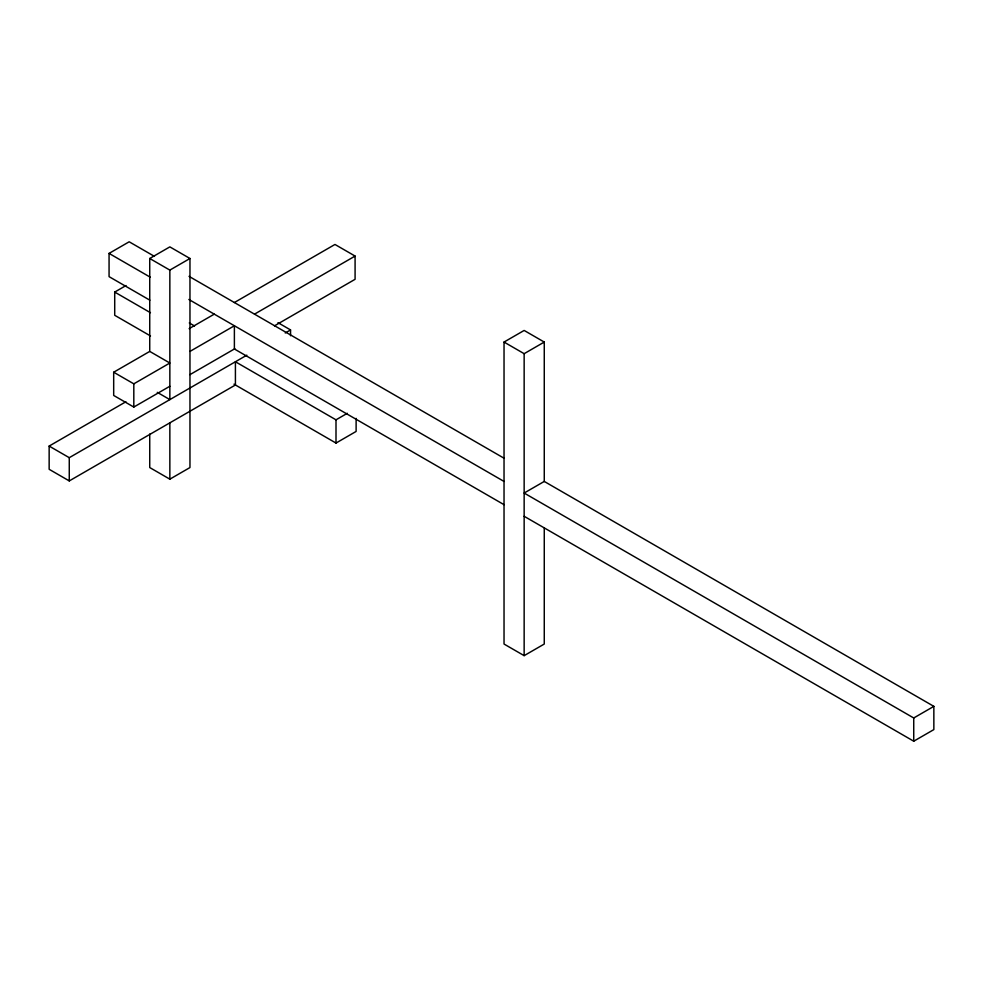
<?xml version="1.0" encoding="UTF-8"?>
<svg xmlns="http://www.w3.org/2000/svg" width="983" height="983" viewBox="0 0 983 983"><rect width="100%" height="100%" fill="white"/><g stroke="black" fill="none" stroke-linecap="round" stroke-linejoin="round"><path stroke-width="1.47" d="M149.834 300.171L109.064 276.641L109.064 253.405L129.178 241.793L154.454 256.379M169.85 386.258L133.811 407.06L113.684 395.449L113.684 372.225L133.811 383.837L169.85 363.022L149.735 351.41L149.735 258.492L169.85 246.88L189.965 258.492L189.965 467.552L169.85 479.163L149.735 467.552L149.735 434.044M150.497 335.953L114.716 315.297L114.716 292.074L126.033 285.537M149.735 258.492L169.85 270.104L189.965 258.492M113.684 372.225L149.428 351.595M189.129 328.666L214.269 314.142M234.384 302.531L334.97 244.46L355.084 256.072L355.084 279.307L274.515 325.828M189.965 351.41L234.384 325.766L234.384 348.99L504.033 504.672M254.511 314.142L355.084 256.072M347.318 413.302L336.002 419.827L235.416 361.756L235.416 384.992L69.265 480.92L49.15 469.296L49.15 446.073L125.91 401.752M189.965 374.634L234.876 348.707M49.15 446.073L69.265 457.685L246.819 355.17M285.254 332.991L290.55 329.932L290.55 335.731M544.263 527.638L544.263 644.037L524.148 655.649L504.033 644.037L504.033 342.059L524.148 330.448L544.263 342.059L544.263 481.437L524.148 493.048L913.735 717.983L933.85 706.359L933.85 729.595L913.735 741.207L524.148 516.284M233.979 384.156L336.002 443.063L356.116 431.439L356.116 418.377M504.033 342.059L524.148 353.683L544.263 342.059M277.98 322.67L290.55 329.932M189.031 276.346L504.254 458.336M544.152 481.375L933.85 706.359M109.064 253.405L150.288 277.206M188.859 299.471L504.033 481.437M189.289 322.952L194.548 325.987M114.716 292.074L150.448 312.705M157.28 392.352L169.85 399.614L169.85 270.104M913.735 717.983L913.735 741.207M524.148 353.683L524.148 655.649M336.002 419.827L336.002 443.063M169.85 422.85L169.85 479.163M133.811 383.837L133.811 407.06M69.265 457.685L69.265 480.92"/></g></svg>
